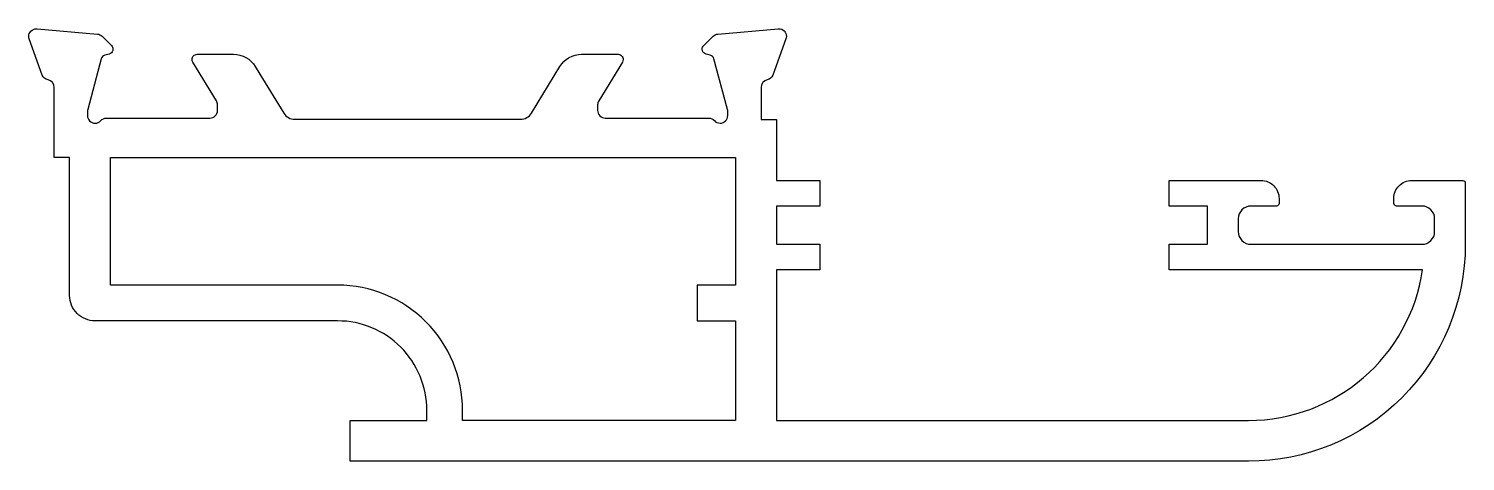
# Model space of a CAD drawing. Extents: x 675.9 to 732.2, y 477.1 to 494.1.
import ezdxf

# ---------------------------------------------------------------- set-up
doc = ezdxf.new("R2010")
doc.units = 0
doc.layers.get('0').update_dxf_attribs({"linetype": 'CONTINUOUS'})

msp = doc.modelspace()

# ---------------------------------------------------------------- linework, layer by layer
at = {"color": 0}
msp.add_lwpolyline([(704.856, 492.06, 0.358008), (704.615, 491.766), (704.615, 490.514), (705.218, 490.514), (705.218, 488.117), (706.918, 488.117), (706.918, 487.117), (705.218, 487.117), (705.218, 485.617), (706.918, 485.617), (706.918, 484.617), (705.218, 484.617), (705.218, 478.717), (723.718, 478.717, 0.372229), (730.545, 484.617), (720.618, 484.617), (720.618, 485.617), (722.118, 485.617), (722.118, 487.117), (720.618, 487.117), (720.618, 488.117), (724.218, 488.117, -0.414214), (724.918, 487.417), (724.918, 487.217, -0.414214), (724.818, 487.117), (723.818, 487.117, 0.414214), (723.318, 486.617), (723.318, 486.117, 0.414214), (723.818, 485.617), (730.518, 485.617, 0.414214), (731.018, 486.117), (731.018, 486.617, 0.414214), (730.518, 487.117), (729.518, 487.117, -0.414214), (729.418, 487.217), (729.418, 487.417, -0.414214), (730.118, 488.117), (732.118, 488.117, -0.414214), (732.218, 488.017), (732.218, 485.617, -0.414214), (723.718, 477.117), (688.518, 477.117), (688.518, 478.717), (691.518, 478.717), (691.518, 479.117, 0.414214), (688.018, 482.617), (678.518, 482.617, -0.414214), (677.518, 483.617), (677.518, 489.017), (676.915, 489.017), (676.915, 491.764, 0.359508), (676.671, 492.058, -0.263725), (676.446, 492.25), (675.932, 493.663, -0.091642), (675.915, 493.764, -0.414214), (676.215, 494.064, -0.02182), (676.241, 494.063), (678.606, 493.856, -0.176327), (678.792, 493.769), (679.156, 493.405, -0.198912), (679.215, 493.264, -0.065543), (679.208, 493.212, -0.267949), (679.066, 493.071), (678.897, 493.025, 0.267949), (678.756, 492.884), (678.225, 490.902, 0.065543), (678.215, 490.824), (678.215, 490.664, 0.414214), (678.515, 490.364, 0.213422), (678.738, 490.464, -0.213422), (678.962, 490.564), (683.015, 490.564, 0.414214), (683.315, 490.864), (683.315, 491.085, 0.137852), (683.271, 491.241), (682.344, 492.76, -0.137852), (682.315, 492.864, -0.414214), (682.515, 493.064), (683.94, 493.064, -0.261434), (684.794, 492.585), (684.978, 492.283), (685.91, 490.756, 0.261413), (686.337, 490.517), (695.189, 490.517, 0.261434), (695.616, 490.756), (696.732, 492.586, -0.261434), (697.586, 493.065), (699.011, 493.065, -0.414214), (699.211, 492.865, -0.137852), (699.182, 492.761), (698.255, 491.242, 0.137852), (698.211, 491.086), (698.211, 490.865, 0.414214), (698.511, 490.565), (702.564, 490.565, -0.213422), (702.788, 490.465, 0.213422), (703.011, 490.365, 0.414214), (703.311, 490.665), (703.311, 490.825, 0.065543), (703.301, 490.903), (702.77, 492.885, 0.267949), (702.629, 493.027), (702.46, 493.072, -0.267949), (702.318, 493.213, -0.065543), (702.311, 493.265, -0.198912), (702.37, 493.406), (702.734, 493.77, -0.176327), (702.92, 493.857), (705.285, 494.064, -0.02182), (705.311, 494.065, -0.414214), (705.611, 493.765, -0.091642), (705.594, 493.664), (705.08, 492.252, -0.262303), (704.856, 492.06)], format="xyb", dxfattribs=at)
msp.add_lwpolyline([(679.118, 489.017), (703.618, 489.017), (703.618, 484.017), (702.118, 484.017), (702.118, 482.617), (703.618, 482.617), (703.618, 478.717), (692.918, 478.717), (692.918, 479.117, 0.414214), (688.018, 484.017), (679.118, 484.017)], format="xyb", close=True, dxfattribs=at)

doc.saveas('drawing.dxf')
